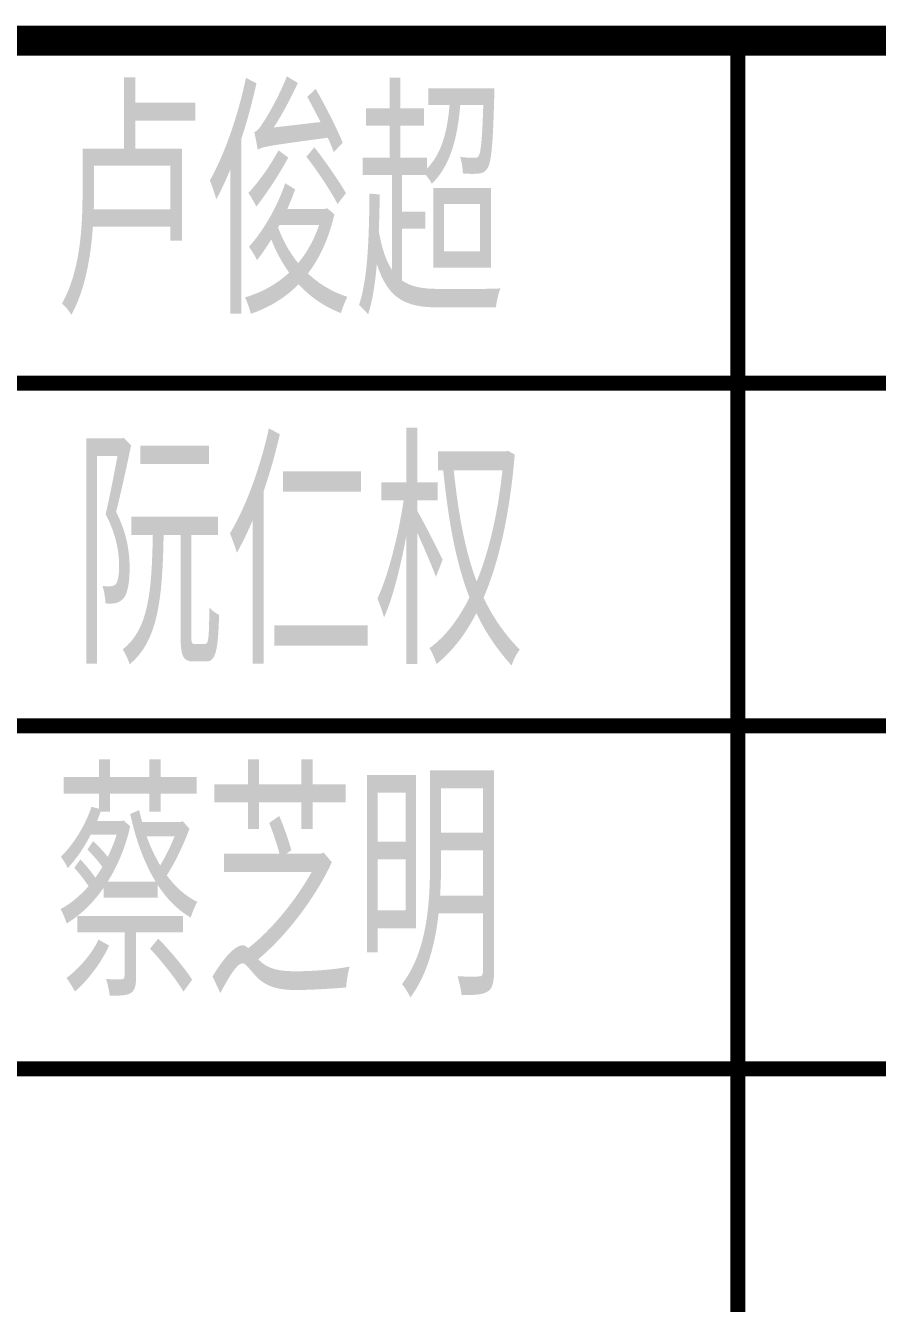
# Model space of a CAD drawing. Extents: x 4507539 to 10427425, y -64707 to 868222.
# Drawn here: x 4712790 to 4714779, y 286083 to 289065 of the extents above; entities that cross this region are included whole.
import ezdxf

# ---------------------------------------------------------------- set-up
doc = ezdxf.new("R2010")
doc.units = 0
doc.header["$LTSCALE"] = 1000
doc.header["$MEASUREMENT"] = 0
doc.layers.get('0').update_dxf_attribs({"linetype": 'CONTINUOUS'})
doc.layers.add('图框', color=140, linetype='CONTINUOUS')
doc.layers.add('图签文字', color=147, linetype='CONTINUOUS')
doc.styles.add('建筑图签-2', font='TXT.shx', dxfattribs={"width": 0.5, "bigfont": 'HZTXT.shx'})

# ---------------------------------------------------------------- blocks, each defined once
blk = doc.blocks.new('AFASDFASG')
at = {"layer": '图签文字', "color": 1, "style": '建筑图签-2', "width": 0.7}
for s, p in [('卢俊超', (5115849.8, -694619.1)), ('阮仁权', (5115895.6, -695436.6)), ('蔡芝明', (5115849.8, -696210.1))]:
    blk.add_text(s, height=500, dxfattribs=at).set_placement(p)

msp = doc.modelspace()

# ---------------------------------------------------------------- linework, layer by layer
at = {"layer": '图框'}
for points, const_width in [([(4716953, 289030.4), (4709953, 289030.4)], 70), ([(4709953, 289030.4), (4716953, 289030.4)], 70), ([(4714453, 282630.4), (4714453, 289030.4)], 35), ([(4709953, 288230.4), (4716953, 288230.4)], 35), ([(4709953, 287430.4), (4716953, 287430.4)], 35), ([(4709953, 286630.4), (4716953, 286630.4)], 35)]:
    msp.add_lwpolyline(points, dxfattribs=dict(at, const_width=const_width))

# ---------------------------------------------------------------- block references
at = {"color": 2}
msp.add_blockref('AFASDFASG', (-402990.6, 983011), dxfattribs=at)

doc.saveas('drawing.dxf')
